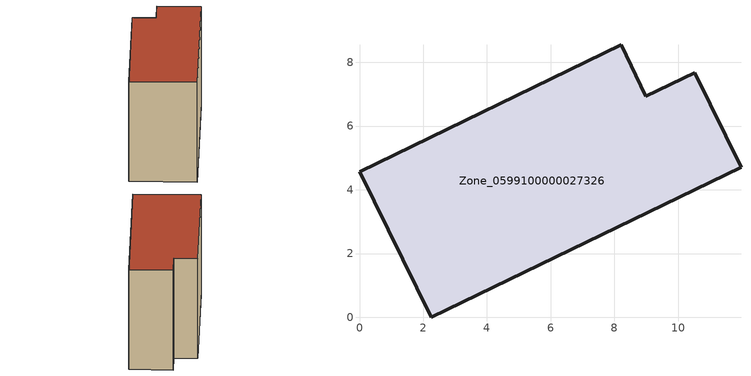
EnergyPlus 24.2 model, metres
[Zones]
Zone_0599100000027326
 floor ground (C_G): 2.25,0 0,4.57 8.21,8.55 8.99,6.93 10.52,7.68 11.97,4.7 z0
 wall outside (C_F): 2.25,0 11.97,4.7 10.52,7.68 8.99,6.93 8.21,8.55 0,4.57 2.25,0 z0:8.73
 roof outside (C_R): 0,4.57 2.25,0 11.97,4.7 10.52,7.68 8.99,6.93 8.21,8.55 z8.73
[BUILDING]
Pand.0599100000027326: North Axis=0; Terrain=City; Loads Convergence Tolerance Value=0.04; Temperature Convergence Tolerance Value=0.4; Solar Distribution=FullExterior; Maximum Number of Warmup Days=25; Minimum Number of Warmup Days=1
[Site:Location]
Rotterdam.The.Hague.AP_ZH_NLD Design_Conditions: Latitude=51.96; Longitude=4.45; Time Zone=1; Elevation=-4.5
[SITE:GROUNDTEMPERATURE:BUILDINGSURFACE]
18, 18, 18, 18, 18, 18, 18, 18, 18, 18, 18, 18
[MATERIAL] Thermal Absorptance=0.9; Solar Absorptance=0.7; Visible Absorptance=0.7
Name | Roughness | Thickness | Conductivity | Density | Specific Heat
G.TI.1946-1964 | MediumSmooth | 0.15 | 1 | 540 | 1210
F.TI.1946-1964 | Rough | 0.3 | 0.857143 | 1920 | 840
R.TI.1946-1964 | MediumRough | 0.2 | 0.277778 | 1500 | 1000
[CONSTRUCTION]
C_G: G.TI.1946-1964
C_F: F.TI.1946-1964
C_R: R.TI.1946-1964
[ZONE]
Zone_0599100000027326: Type=1; Multiplier=1; Ceiling Height=Autocalculate; Volume=Autocalculate; Floor Area=autocalculate; Part of Total Floor Area=Yes
[ZONEINFILTRATION:DESIGNFLOWRATE]
Infil_Zone_0599100000027326: Zone or ZoneList or Space or SpaceList=Zone_0599100000027326; Schedule=AlwaysOn; Design Flow Rate Calculation Method=Flow/Area; Flow Rate per Floor Area=0.003; Constant Term Coefficient=1; Temperature Term Coefficient=0; Velocity Term Coefficient=0; Velocity Squared Term Coefficient=0
[HVACTEMPLATE:ZONE:IDEALLOADSAIRSYSTEM]
Zone_0599100000027326: Maximum Heating Supply Air Temperature=50; Minimum Cooling Supply Air Temperature=13; Maximum Heating Supply Air Humidity Ratio=0.0156; Minimum Cooling Supply Air Humidity Ratio=0.0077; Heating Limit=NoLimit; Cooling Limit=NoLimit; Dehumidification Control Type=ConstantSensibleHeatRatio; Cooling Sensible Heat Ratio=0.7; Dehumidification Setpoint=60; Humidification Control Type=None; Humidification Setpoint=30; Outdoor Air Method=None; Outdoor Air Flow Rate per Person=0.00944; Outdoor Air Flow Rate per Zone Floor Area=0; Outdoor Air Flow Rate per Zone=0; Demand Controlled Ventilation Type=None; Outdoor Air Economizer Type=NoEconomizer; Heat Recovery Type=None; Sensible Heat Recovery Effectiveness=0.7; Latent Heat Recovery Effectiveness=0.65
[ZONECONTROL:THERMOSTAT]
ThermostatControl_Zone_0599100000027326: Zone or ZoneList=Zone_0599100000027326; Control Type Schedule=DualSetpointControlType; Control 1=Thermostat_Zone_0599100000027326; Temperature Difference Between Cutout And Setpoint=0
[THERMOSTATSETPOINT:DUALSETPOINT]
Thermostat_Zone_0599100000027326: Heating Setpoint Temperature Schedule=HeatingSetpoint_Zone_0599100000027326; Cooling Setpoint Temperature Schedule=CoolingSetpoint_Zone_0599100000027326
[SCHEDULE:COMPACT]
HeatingSetpoint_Zone_0599100000027326: Through: 12/31, For: AllDays, Until: 24:00, 21
CoolingSetpoint_Zone_0599100000027326: Through: 12/31, For: AllDays, Until: 24:00, 24
DualSetpointControlType: Through: 12/31, For: AllDays, Until: 24:00, 4
AlwaysOn: Through: 12/31, For: AllDays, Until: 24:00, 1
